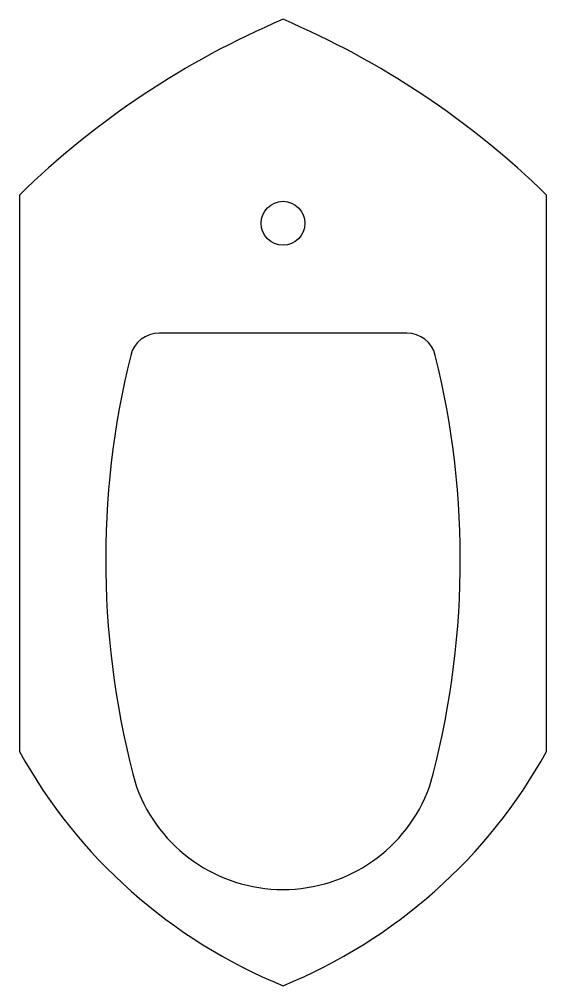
# Model space of a CAD drawing. Extents: x -0.18 to 0.18, y -0.66 to 0.
import ezdxf

# ---------------------------------------------------------------- set-up
doc = ezdxf.new("R2010")
doc.units = 0
doc.layers.add('SN', color=7, linetype='CONTINUOUS')

msp = doc.modelspace()

# ---------------------------------------------------------------- linework, layer by layer
at = {"layer": 'SN', "color": 0}
for points in [[(-0.18, -0.12), (-0.18, -0.5, 0.171293), (0, -0.66, 0.171293), (0.18, -0.5), (0.18, -0.12, 0.09245), (0, 0, 0.09245)], [(-0.08457, -0.2143, 0.344703), (-0.10398, -0.22949, 0.128965), (-0.1, -0.5243, 0.7), (0.1, -0.5243, 0.128965), (0.10398, -0.22949, 0.344703), (0.08457, -0.2143)]]:
    msp.add_lwpolyline(points, format="xyb", close=True, dxfattribs=at)
msp.add_circle((0, -0.1393), 0.015, dxfattribs=at)

doc.saveas('drawing.dxf')
